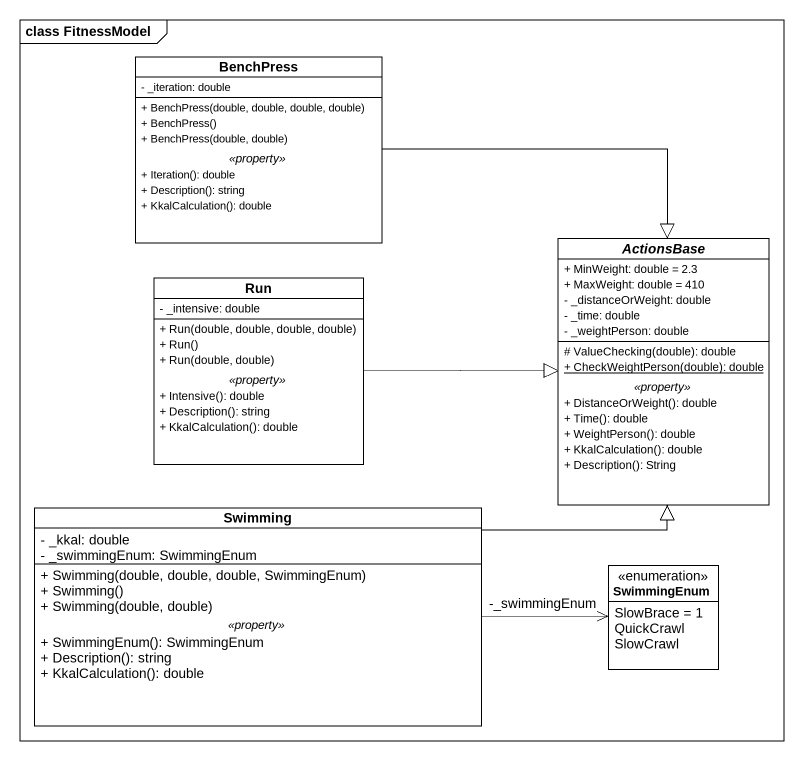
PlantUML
@startuml
mainframe class FitnessModel
hide circle
hide empty members
skinparam classAttributeIconSize 0
class BenchPress {
  - _iteration: double
  --
  + BenchPress(double, double, double, double)
  + BenchPress()
  + BenchPress(double, double)
  .. <<property>> ..
  + Iteration(): double
  + Description(): string
  + KkalCalculation(): double
}
abstract class ActionsBase {
  + MinWeight: double = 2.3
  + MaxWeight: double = 410
  - _distanceOrWeight: double
  - _time: double
  - _weightPerson: double
  --
  # ValueChecking(double): double
  {static} + CheckWeightPerson(double): double
  .. <<property>> ..
  + DistanceOrWeight(): double
  + Time(): double
  + WeightPerson(): double
  + KkalCalculation(): double
  + Description(): String
}
class Run {
  - _intensive: double
  --
  + Run(double, double, double, double)
  + Run()
  + Run(double, double)
  .. <<property>> ..
  + Intensive(): double
  + Description(): string
  + KkalCalculation(): double
}
class Swimming {
  - _kkal: double
  - _swimmingEnum: SwimmingEnum
  --
  + Swimming(double, double, double, SwimmingEnum)
  + Swimming()
  + Swimming(double, double)
  .. <<property>> ..
  + SwimmingEnum(): SwimmingEnum
  + Description(): string
  + KkalCalculation(): double
}
enum SwimmingEnum {
  SlowBrace = 1
  QuickCrawl
  SlowСrawl
}
BenchPress -right-|> ActionsBase
Run -right-|> ActionsBase
Swimming -up-|> ActionsBase
Swimming -right-> "-_swimmingEnum" SwimmingEnum
@enduml
